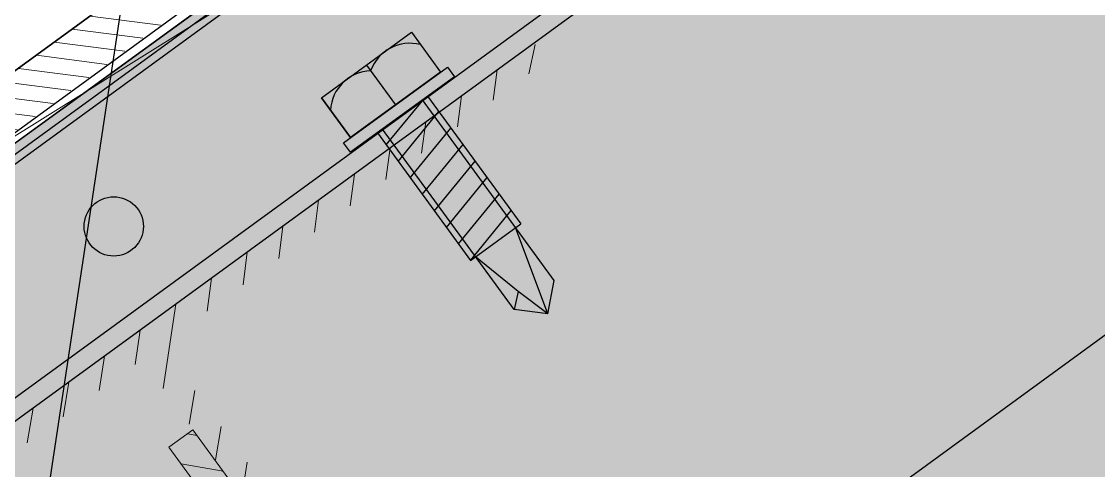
# Model space of a CAD drawing. Header units: metres. Extents: x 678805 to 1359287, y 2747329 to 5497370.
# Drawn here: x 679863.0566 to 679863.1656, y 2748716.9023 to 2748716.9478 of the extents above; entities that cross this region are included whole.
import ezdxf

# ---------------------------------------------------------------- set-up
doc = ezdxf.new("R2010")
doc.units = ezdxf.units.M
for name, color, linetype in [('00_XREF_MON_HSC_PAVEMENT', 7, 'Continuous'), ('00_XREF_TWQ_BUILDINGS', 7, 'Continuous'), ('XREF_MON_BUILDINGS$0$00-Modulos DEFINIDOS', 7, 'Continuous'), ('XREF_MON_BUILDINGS$0$00-Modulos ROOFS', 2, 'Continuous'), ('XREF_MON_BUILDINGS$0$02-L-01_Structure t2', 7, 'Continuous'), ('XREF_MON_BUILDINGS$0$02-L-01_Struture aux', 4, 'Continuous'), ('XREF_MON_BUILDINGS$0$02-L-Insulation', 252, 'Continuous'), ('XREF_MON_BUILDINGS$0$02-L-panel', 5, 'Continuous'), ('XREF_MON_BUILDINGS$0$02-L-Pergola Projection', 8, 'Continuous'), ('XREF_MON_BUILDINGS$0$02-L-Pergola Shades', 15, 'Continuous'), ('XREF_MON_BUILDINGS$0$02-L-Pergola Shades Schematic', 8, 'Continuous')]:
    doc.layers.add(name, color=color, linetype=linetype)
doc.layers.add('XREF_MON_BUILDINGS$0$0-WIPEOUTS', color=7, linetype='Continuous', true_color=0xffffff)
doc.layers.add('XREF_MON_BUILDINGS$0$02-L-Pergola Wipeout', color=7, linetype='Continuous', true_color=0xffffff)
for name, color, linetype, lineweight in [('XREF_MON_BUILDINGS$0$02-H-251', 251, 'Continuous', 0), ('XREF_MON_BUILDINGS$0$02-H-254', 254, 'Continuous', 0), ('XREF_MON_BUILDINGS$0$02-L-01_Structure L', 7, 'Continuous', 5)]:
    doc.layers.add(name, color=color, linetype=linetype, lineweight=lineweight)
for name, color, linetype, lineweight, true_color in [('XREF_MON_BUILDINGS$0$02-KH-13 Restaurant', 7, 'Continuous', 30, 0xed2d02), ('XREF_MON_HSC_PAVEMENT$0$03-TR-Pavement_02_Sealed Gravel', 7, 'Continuous', 5, 0x38321e), ('XREF_MON_HSC_PAVEMENT$0$03-TR-Pavement_07_Precast irregular Concrete Blocks', 7, 'Continuous', 5, 0xb3b3b3)]:
    doc.layers.add(name, color=color, linetype=linetype, lineweight=lineweight, true_color=true_color)
doc.layers.get('XREF_MON_BUILDINGS$0$02-KH-13 Restaurant').off()
doc.linetypes.add('XREF_MON_BUILDINGS$0$BATTING', pattern='A,0.0001,-0.1,[134,ltypeshp.shx,S=0.1,R=0,X=-0.1,Y=0],-0.2,[134,ltypeshp.shx,S=0.1,R=180,X=0.1,Y=0],-0.1', length=0.4001)

# ---------------------------------------------------------------- blocks, each defined once
blk = doc.blocks.new('XREF_MON_BUILDINGS$0$modulo kiosco')
at = {"layer": 'XREF_MON_BUILDINGS$0$0-WIPEOUTS', "true_color": 0xfcfcfc}
h = blk.add_hatch(color=7, dxfattribs=at)
h.dxf.hatch_style = 1
h.paths.add_polyline_path([(119.6986085139215, -61.62058441969566), (119.6986085125245, -56.82058442011476), (124.4986085132696, -56.82058442058042), (124.4986085123383, -61.62058442132547)])
at = {"layer": 'XREF_MON_BUILDINGS$0$00-Modulos ROOFS', "lineweight": 0}
blk.add_lwpolyline([(119.6986085139215, -61.62058441969566), (119.6986085125245, -56.82058442011476), (124.4986085132696, -56.82058442058042), (124.4986085123383, -61.62058442132547)], close=True, dxfattribs=at)
at = {"layer": 'XREF_MON_BUILDINGS$0$00-Modulos ROOFS'}
blk.add_lwpolyline([(124.4986085137352, -57.12058442062698), (124.4986085132696, -56.82058442058042), (124.1986085125245, -56.82058442151174), (119.9986085128039, -56.82058442034759), (119.6986085125245, -56.82058442011476), (119.6986085125245, -57.12058442085981), (119.6986085134558, -61.32058442058042), (119.6986085139215, -61.62058441969566), (119.9986085128039, -61.62058442062698), (124.1986085125245, -61.62058442109264), (124.4986085123383, -61.62058442132547), (124.4986085128039, -61.32058442081325)], close=True, dxfattribs=at)
blk = doc.blocks.new('XREF_MON_BUILDINGS$0$lamas aluminiotriangulo')
blk.add_lwpolyline([(680244.182430359, 2748658.221014643), (680246.2221701671, 2748656.181274833)])
blk = doc.blocks.new('XREF_MON_BUILDINGS$0$PERGOLA PLANA')
at = {"layer": 'XREF_MON_BUILDINGS$0$02-L-Pergola Wipeout', "true_color": 0xfcfcfc}
h = blk.add_hatch(color=7, dxfattribs=at)
h.dxf.hatch_style = 1
h.paths.add_polyline_path([(4.612218253081664, 9.290000000968575), (0.3099999981932342, 4.987781745847315), (0.3099999986588955, 9.290000000037253)])
h.paths.add_polyline_path([(0.332781744771637, 4.855000000447035), (4.744999998947605, 9.267218254506588), (4.744999999529682, 4.900563496164978), (4.699436504277401, 4.855000000447035)])
h.paths.add_polyline_path([(4.854999999050051, 9.290000001899898), (9.13443650235422, 9.29000000236556), (4.854999999632128, 5.010563495568931)])
h.paths.add_polyline_path([(9.289999997243285, 9.134436507709324), (9.289999997825362, 4.855000001844019), (5.010563491727225, 4.855000000912696)])
h.paths.add_polyline_path([(4.900563491159119, 4.745000001043081), (9.267218253924511, 4.745000001508743), (4.85500000033062, 0.3327817460522056), (4.854999999166466, 4.699436508584768)])
h.paths.add_polyline_path([(9.289999997825362, 4.612218253780156), (9.289999998291023, 0.3100000019185245), (4.987781747244298, 0.3100000009872019)])
h.paths.add_polyline_path([(0.465563491685316, 0.3100000000558794), (4.744999999064021, 4.589436508249491), (4.745000000111759, 0.3100000014528632)])
h.paths.add_polyline_path([(0.3099999980768189, 4.745000000111759), (4.589436504989862, 4.745000000111759), (0.3099999976111576, 0.4655634895898402)])
h.paths.add_polyline_path([(9.399999998277053, 0.2000000020489097), (0.1999999997206032, 0.1999999997206032), (0.1999999986728653, 9.399999999906868), (9.399999999324791, 9.400000001769513)])
at = {"layer": 'XREF_MON_BUILDINGS$0$02-L-Pergola Shades'}
blk.add_blockref('XREF_MON_BUILDINGS$0$lamas aluminiotriangulo', (-680243.8724303602, -2748649.153753279), dxfattribs=at)
at = {"layer": 'XREF_MON_BUILDINGS$0$02-L-Pergola Shades Schematic'}
blk.add_blockref('XREF_MON_BUILDINGS$0$lamas aluminiotriangulo', (-680243.8724303602, -2748649.153753279), dxfattribs=at)
blk = doc.blocks.new('XREF_MON_BUILDINGS$0$ULMA_Escuadra40x80_Seccion')
at = {"layer": 'XREF_MON_BUILDINGS$0$02-H-251', "ltscale": 125}
h = blk.add_hatch(dxfattribs=at)
h.set_pattern_fill('ANSI31', color=256, scale=0.001, angle=360, style=0)
h.set_pattern_definition([(45, (0, 0), (-0.002245064030267288, 0.002245064030267289), [])])
h.paths.add_polyline_path([(0, 0.0799999999994725), (0.002999999989697244, 0.0799999999994725), (0.002999999989697244, 0.002999999999701686), (0.03999999999359716, 0.002999999999701686), (0.03999999999359716, 0), (0, 0)])
at = {"layer": 'XREF_MON_BUILDINGS$0$02-L-01_Structure L', "linetype": 'Continuous'}
blk.add_lwpolyline([(0, 0.0799999999994725), (0.002999999989697244, 0.0799999999994725), (0.002999999989697244, 0.002999999999701686), (0.03999999999359716, 0.002999999999701686), (0.03999999999359716, 0), (0, 0)], close=True, dxfattribs=at)
blk = doc.blocks.new('XREF_MON_BUILDINGS$0$AUTORROSCANTE')
at = {"layer": 'XREF_MON_BUILDINGS$0$02-L-01_Structure t2', "color": 0}
for p, q in [((-31.20000000000002, 5.629165124598842), (-26.19999999999959, 5.62916512459816)), ((-2.365309734828713, 2.5), (-25, 2.5)), ((0, 0), (-8.999999999999972, 2.5)), ((0, 0), (-2.365309734828713, 2.5)), ((-31.19999999999999, -3.410605131648481e-13), (-26.19999999999976, 0)), ((0, 0), (-3.600692283157343, -1.09366380576239)), ((0, 0), (-2.365309734828713, -2.5)), ((-3.600692283157343, -1.09366380576239), (-2.365309734828713, -2.5)), ((-2.365309734828713, -2.5), (-25, -2.5)), ((-31.20000000000002, -5.629165124598899), (-26.19999999999948, -5.629165124599581))]:
    blk.add_line(p, q, dxfattribs=at)
at = {"layer": 'XREF_MON_BUILDINGS$0$02-L-01_Structure t2', "color": 253}
for p, q in [((-25, 3.149999999999977), (-8.999999999999943, 3.150000000000034)), ((-23.47427264461649, -3.14999999999992), (-25, 2.662522019210144)), ((-21.40651940967126, -3.14999999999992), (-23.06020473028568, 3.149999999999864)), ((-19.338766174726, -3.14999999999992), (-20.99245149534045, 3.14999999999992)), ((-17.27101293978083, -3.14999999999992), (-18.92469826039516, 3.150000000000034)), ((-15.20325970483566, -3.14999999999992), (-16.85694502544993, 3.150000000000034)), ((-13.1355064698904, -3.14999999999992), (-14.78919179050473, 3.149999999999977)), ((-11.06775323494514, -3.14999999999992), (-12.72143855555953, 3.149999999999977)), ((-9, -3.14999999999992), (-10.65368532061433, 3.150000000000034)), ((-9, -3.14999999999992), (-8.999999999999972, 3.150000000000034)), ((-3.600692283157343, -1.09366380576239), (-9, -2.5)), ((-25, -3.149999999999977), (-9, -3.149999999999977))]:
    blk.add_line(p, q, dxfattribs=at)
at = {"layer": 'XREF_MON_BUILDINGS$0$02-L-01_Structure t2', "color": 0}
for points in [[(-31.20000000000002, 5.629165124598842), (-26.19999999999996, 5.629165124598842), (-26.19999999999996, -5.629165124599581), (-31.20000000000002, -5.629165124599581)], [(-26.19999999999951, 6.5), (-25, 6.5), (-25, -6.500000000000057), (-26.19999999999951, -6.500000000000057)]]:
    blk.add_lwpolyline(points, close=True, dxfattribs=at)
for centre, start, end in [((-26.98608579049073, 2.367525475711773), 129.2840388374925, 214.1828116507075), ((-26.98608579049073, -2.366719793068796), 145.8304296466695, 230.7332658614822)]:
    blk.add_arc(centre, 4.213914209509284, start, end, dxfattribs=at)
blk = doc.blocks.new('XREF_MON_BUILDINGS$0$ULMA_Montante VV')
at = {"layer": 'XREF_MON_BUILDINGS$0$02-H-251', "ltscale": 125}
h = blk.add_hatch(dxfattribs=at)
h.set_pattern_fill('ANSI31', color=256, scale=0.001, angle=450, style=0)
h.set_pattern_definition([(134.9999999999999, (-0.05125000000043656, -0.00250000000005457), (-0.002245064030267289, -0.002245064030267287), [])])
edge = h.paths.add_edge_path()
edge.add_line((-0.05095000000073924, -0.00250000000005457), (0.04844999999841093, -0.00250000000005457))
edge.add_arc((0.04844999999841093, -0.002200000000129876), 0.0003, 270, 360)
edge.add_line((0.04874999999992724, -0.002200000000129876), (0.04874999999992724, -0.0003000000001520675))
edge.add_arc((0.04844999999841093, -0.0003000000001520675), 0.0003, 0, 90)
edge.add_line((0.04844999999841093, 0), (0, 0))
edge.add_line((0, 0), (0, 0.05719999999996617))
edge.add_arc((-0.0003000000015163096, 0.05719999999996617), 0.0003, 0, 90)
edge.add_line((-0.0003000000015163096, 0.05749999999989086), (-0.002200000000811997, 0.05749999999989086))
edge.add_arc((-0.002200000000811997, 0.05719999999996617), 0.0003, 90, 180)
edge.add_line((-0.002500000000509317, 0.05719999999996617), (-0.002500000000509317, 0))
edge.add_line((-0.002500000000509317, 0), (-0.05095000000073924, 0))
edge.add_arc((-0.05095000000073924, -0.0003000000001520675), 0.0003, 90, 180)
edge.add_line((-0.05125000000043656, -0.0003000000001520675), (-0.05125000000043656, -0.002200000000129876))
edge.add_arc((-0.05095000000073924, -0.002200000000129876), 0.0003, 180, 270)
blk = doc.blocks.new('XREF_MON_BUILDINGS$0$Modulos_Restaurant Monasya')
at = {"layer": 'XREF_MON_BUILDINGS$0$02-H-254', "ltscale": 125}
h = blk.add_hatch(dxfattribs=at)
h.set_pattern_fill('ANSI31', color=256, scale=0.0005, angle=270.0335098901293, style=0)
h.set_pattern_definition([(315.0335098901293, (-170.4160510517746, 257.2857934399712), (0.001121875301451514, 0.001123188344843853), [])])
h.paths.add_polyline_path([(8.995831547954822, -0.001093913569318872), (9.580923406862496, -0.0007545830063673264), (9.58092248372185, 0.0008238183529574172), (9.602893620336204, 0.0009066948209710546), (9.602897450421153, -0.005642048830621249), (8.995834484190368, -0.006114338493260263)])
at = {"layer": 'XREF_MON_BUILDINGS$0$02-L-01_Struture aux'}
for p, q in [((8.374875060335963, 0.02227236624139728), (9.55803391742512, 0.02296437391771811)), ((9.558035057941993, 0.02101437695034925), (8.37487620079099, 0.02032239705170191))]:
    blk.add_line(p, q, dxfattribs=at)
for points in [[(9.55804624353641, 0.001889824332922174), (8.374887385938106, 0.001197844663467507)], [(8.37488783636746, 0.0004276929253155259), (9.558046774234526, 0.001119672641722858)]]:
    blk.add_lwpolyline(points, dxfattribs=at)
at = {"layer": 'XREF_MON_BUILDINGS$0$02-L-01_Struture aux', "ltscale": 2}
blk.add_circle((9.385708518478623, 0.01280229666338251), 0.003, dxfattribs=at)
at = {"layer": 'XREF_MON_BUILDINGS$0$02-L-Insulation', "linetype": 'XREF_MON_BUILDINGS$0$BATTING', "ltscale": 0.08}
blk.add_line((9.516213603605081, 0.08087060802233914), (8.374841179103097, 0.08020306725063797), dxfattribs=at)
at = {"layer": 'XREF_MON_BUILDINGS$0$02-L-panel'}
for p, q in [((8.995835172023533, -0.006071932724010409), (9.602897491376666, -0.005712075280142059)), ((9.602897491376666, -0.005712075280142059), (8.995835172023533, -0.006071932724010409))]:
    blk.add_line(p, q, dxfattribs=at)
blk.add_lwpolyline([(9.569658983033491, 0.0009572837515197108), (9.569659912393945, -0.0006317522684167187), (8.995830860121657, -0.001136319338568725), (8.995835172023533, -0.006071932724010409)], dxfattribs=at)
at = {"layer": 'XREF_MON_BUILDINGS$0$02-L-01_Struture aux', "xscale": -1}
for name, p, rotation in [('XREF_MON_BUILDINGS$0$ULMA_Escuadra40x80_Seccion', (9.39130297751717, 0.1141641925001995), 180.0335098900211), ('XREF_MON_BUILDINGS$0$ULMA_Montante VV', (9.388854936888833, 0.02536543136398173), 0.03350989002114169)]:
    blk.add_blockref(name, p, dxfattribs=dict(at, rotation=rotation))
at = {"layer": 'XREF_MON_BUILDINGS$0$02-L-01_Struture aux', "color": 253, "xscale": 0.001000000003841706, "yscale": 0.001000000003841706, "zscale": 0.001000000003841706, "rotation": 90.03350989012932}
blk.add_blockref('XREF_MON_BUILDINGS$0$AUTORROSCANTE', (9.355395618356454, 0.04584586582700645), dxfattribs=at)
blk.add_blockref('XREF_MON_BUILDINGS$0$AUTORROSCANTE', (9.355395618356454, 0.04584586582700645), dxfattribs=at)
blk = doc.blocks.new('XREF_MON_BUILDINGS')
at = {"layer": 'XREF_MON_BUILDINGS$0$02-KH-13 Restaurant', "linetype": 'Continuous', "xscale": -1, "rotation": 306.058413230031}
blk.add_blockref('XREF_MON_BUILDINGS$0$modulo kiosco', (679985.9838988087, 2748652.43665746), dxfattribs=at)
at = {"layer": 'XREF_MON_BUILDINGS$0$02-L-Pergola Projection', "xscale": -1, "rotation": 36.43967073982355}
blk.add_blockref('XREF_MON_BUILDINGS$0$PERGOLA PLANA', (679869.0983711857, 2748712.473797732), dxfattribs=at)
at = {"layer": 'XREF_MON_BUILDINGS$0$00-Modulos DEFINIDOS', "rotation": 216.0573440932065}
blk.add_blockref('XREF_MON_BUILDINGS$0$Modulos_Restaurant Monasya', (679870.6460366151, 2748722.461789462), dxfattribs=at)
blk = doc.blocks.new('XREF_MON_HSC_PAVEMENT')
at = {"layer": 'XREF_MON_HSC_PAVEMENT$0$03-TR-Pavement_02_Sealed Gravel', "linetype": 'Continuous'}
h = blk.add_hatch(dxfattribs=at)
h.set_pattern_fill('ANSI31', color=256, scale=0.0393, angle=45)
h.set_pattern_definition([(90, (652974.1167151183, 2717198.732228751), (-0.1247775, 0), [])])
h.paths.add_polyline_path([(679907.0031205046, 2748743.724417142, -0.1618141502380665), (679919.4981704165, 2748750.941706399, -0.00389675744219022), (679921.7718674828, 2748751.391148231), (679921.5862617362, 2748752.373772756, 0.003897880588442055), (679919.2966130067, 2748751.921183102, 0.09549409228734765), (679910.9487302243, 2748748.456925874), (679917.7748612987, 2748758.070300172), (679916.9595037509, 2748758.649257916), (679908.6885317551, 2748747.001085805, -0.2651725214559594), (679902.2955867163, 2748744.030893127), (679888.5528900345, 2748745.180822516, -0.04834244179009951), (679890.6181958144, 2748750.885308125, -0.004241740901239237), (679894.4265084694, 2748758.719812175, 0.01173847407334673), (679915.1639651539, 2748760.726729015), (679915.0440760818, 2748761.719516336, -0.0114034884297751), (679894.9449590845, 2748759.760795652, -0.003208110084001033), (679897.9265602592, 2748765.635916772, 0.02733319170619762), (679901.2167507131, 2748772.97614814), (679900.2827614178, 2748773.333451744, -0.0273285130216484), (679897.0377448917, 2748766.094182244, 0.003496846150357209), (679893.7851759867, 2748759.675949103, -0.00334132969723657), (679887.8798515435, 2748759.291375498, 0.2440862330853428), (679870.0120333781, 2748749.029156858, -0.03251689841727044), (679865.0843296369, 2748742.409364293), (679862.7773175268, 2748745.531027716), (679860.5745545875, 2748752.200709871), (679900.4594561051, 2748777.029851255), (679899.9838208224, 2748777.793900396), (679859.4979577947, 2748752.590648558), (679861.9678996431, 2748745.111983117), (679883.4672894822, 2748716.020736221), (679900.1945236416, 2748726.433258789), (679899.7189108161, 2748727.197308715), (679883.6971968001, 2748717.223927956), (679883.5941278922, 2748717.363392521)])
h.paths.add_polyline_path([(679882.9957679852, 2748718.17304507), (679865.6783826797, 2748741.605539446, -0.2414223086191517), (679874.7392249742, 2748745.33319553), (679887.3122828108, 2748744.281136458, 0.0843313628657283), (679886.8110169627, 2748733.424573607, -0.1878500024935739)], flags=16)
h.paths.add_polyline_path([(679882.9937891713, 2748718.343976403), (679865.8062250505, 2748741.600807183, -0.2394479410042333), (679874.7308865472, 2748745.233543783), (679887.1905114363, 2748744.190976289, 0.08345112211023346), (679886.7117869252, 2748733.412186431, -0.1861925564350717)], flags=0)
h.paths.add_polyline_path([(679886.1331732397, 2748721.728655327, 0.1340580311776209), (679887.8033226904, 2748733.548402356, -0.0853697905554523), (679888.3176794186, 2748744.19700922), (679902.2122024484, 2748743.03437566, 0.09903555492651638), (679905.3743334996, 2748743.396255797)], flags=16)
h.paths.add_polyline_path([(679886.4542396619, 2748722.240813062, 0.1273811529482693), (679887.902553794, 2748733.560780965, -0.0846668171084156), (679888.3964850125, 2748744.090065639), (679902.2038640201, 2748742.934723913, 0.08818566860336627), (679905.0663867535, 2748743.200077557)], flags=0)
h.paths.add_polyline_path([(679874.8226092416, 2748746.329712998, 0.1403928931183365), (679868.4818874345, 2748745.074186979, 0.01610714259581061), (679870.8524566652, 2748748.487222115, -0.2442090495092601), (679887.9301756598, 2748758.29261055, 0.003013892186272044), (679893.2690747307, 2748758.636689063, 0.003955362410816756), (679889.715145849, 2748751.314843641, 0.04964598385895367), (679887.54270957, 2748745.265350046)], flags=16)
h.paths.add_polyline_path([(679874.8309476685, 2748746.429364745, 0.1315211846872978), (679868.8062920144, 2748745.345131402, 0.01451746076913248), (679870.9365009697, 2748748.433031698, -0.2442217883583354), (679887.935197393, 2748758.19273344, 0.002916079878789364), (679893.1020614567, 2748758.52470033, 0.003870586914961642), (679889.624840853, 2748751.357797194, 0.04899154421615456), (679887.4664790663, 2748745.372078155)], flags=0)
at = {"layer": 'XREF_MON_HSC_PAVEMENT$0$03-TR-Pavement_07_Precast irregular Concrete Blocks', "linetype": 'Continuous'}
h = blk.add_hatch(dxfattribs=at)
h.set_pattern_fill('NET3', color=256, scale=0.075, angle=92)
h.set_pattern_definition([(91.99999999999997, (679898.7697564481, 2748715.385348614), (-0.2379799406839221, -0.008310442652282986), []), (152, (679898.7697564481, 2748715.385348614), (-0.1117929158883903, -0.2102518955495319), []), (212, (679898.7697564481, 2748715.385348614), (0.1261870247955318, -0.201941452897249), [])])
h.paths.add_polyline_path([(679858.5016801929, 2748700.126433144), (679883.3906801362, 2748715.619636551), (679862.621122878, 2748743.643882493), (679859.153208235, 2748741.480948735), (679858.8356451598, 2748741.990027512), (679839.8293875301, 2748730.135477967)])

msp = doc.modelspace()

# ---------------------------------------------------------------- block references
at = {"layer": '00_XREF_MON_HSC_PAVEMENT'}
msp.add_blockref('XREF_MON_HSC_PAVEMENT', (0, 0), dxfattribs=at)

# ---------------------------------------------------------------- next in the draw order: block references
at = {"layer": '00_XREF_TWQ_BUILDINGS'}
msp.add_blockref('XREF_MON_BUILDINGS', (0, 0), dxfattribs=at)

# ---------------------------------------------------------------- next in the draw order: block references
msp.add_blockref('XREF_MON_BUILDINGS', (0, 0))

doc.saveas('drawing.dxf')
